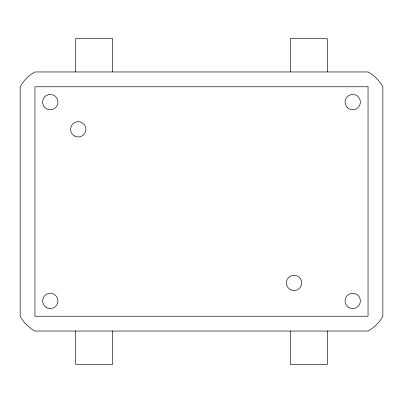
<?xml version="1.0" encoding="UTF-8"?>
<svg xmlns="http://www.w3.org/2000/svg" width="403" height="403" viewBox="0 0 403 403"><rect width="100%" height="100%" fill="white"/><g stroke="black" fill="none" stroke-linecap="round" stroke-linejoin="round"><path stroke-width="0.6" d="M327.337 71.966L327.337 38.653L290.326 38.653L290.326 71.966M327.337 331.034L327.337 364.347L290.326 364.347L290.326 331.034M112.674 71.966L112.674 38.653L75.663 38.653L75.663 71.966M112.674 331.034L112.674 364.347L75.663 364.347L75.663 331.034M368.045 71.966L34.955 71.966A37.751 37.751 0 0 0 20.15 86.766L20.15 316.234A37.751 37.751 0 0 0 34.955 331.034L368.045 331.034A37.751 37.751 0 0 0 382.85 316.234L382.85 86.766A37.751 37.751 0 0 0 368.045 71.966M368.045 86.766L34.955 86.766L34.955 316.234L368.045 316.234L368.045 86.766M290.195 289.555A7.662 7.662 0 0 0 301.686 282.921A7.662 7.662 0 0 0 290.195 276.287A7.662 7.662 0 0 0 290.195 289.555M347.305 107.51A7.662 7.662 0 0 0 360.126 104.075A7.662 7.662 0 0 0 350.741 94.69A7.662 7.662 0 0 0 347.305 107.51M74.424 135.967A7.662 7.662 0 0 0 85.92 129.328A7.662 7.662 0 0 0 74.424 122.693A7.662 7.662 0 0 0 74.424 135.967M348.892 307.544A7.662 7.662 0 0 0 360.383 300.91A7.662 7.662 0 0 0 348.892 294.276A7.662 7.662 0 0 0 348.892 307.544M46.446 307.544A7.662 7.662 0 0 0 57.936 300.91A7.662 7.662 0 0 0 46.446 294.276A7.662 7.662 0 0 0 46.446 307.544M44.859 107.51A7.662 7.662 0 0 0 57.674 104.075A7.662 7.662 0 0 0 48.295 94.69A7.662 7.662 0 0 0 44.859 107.51"/></g></svg>
